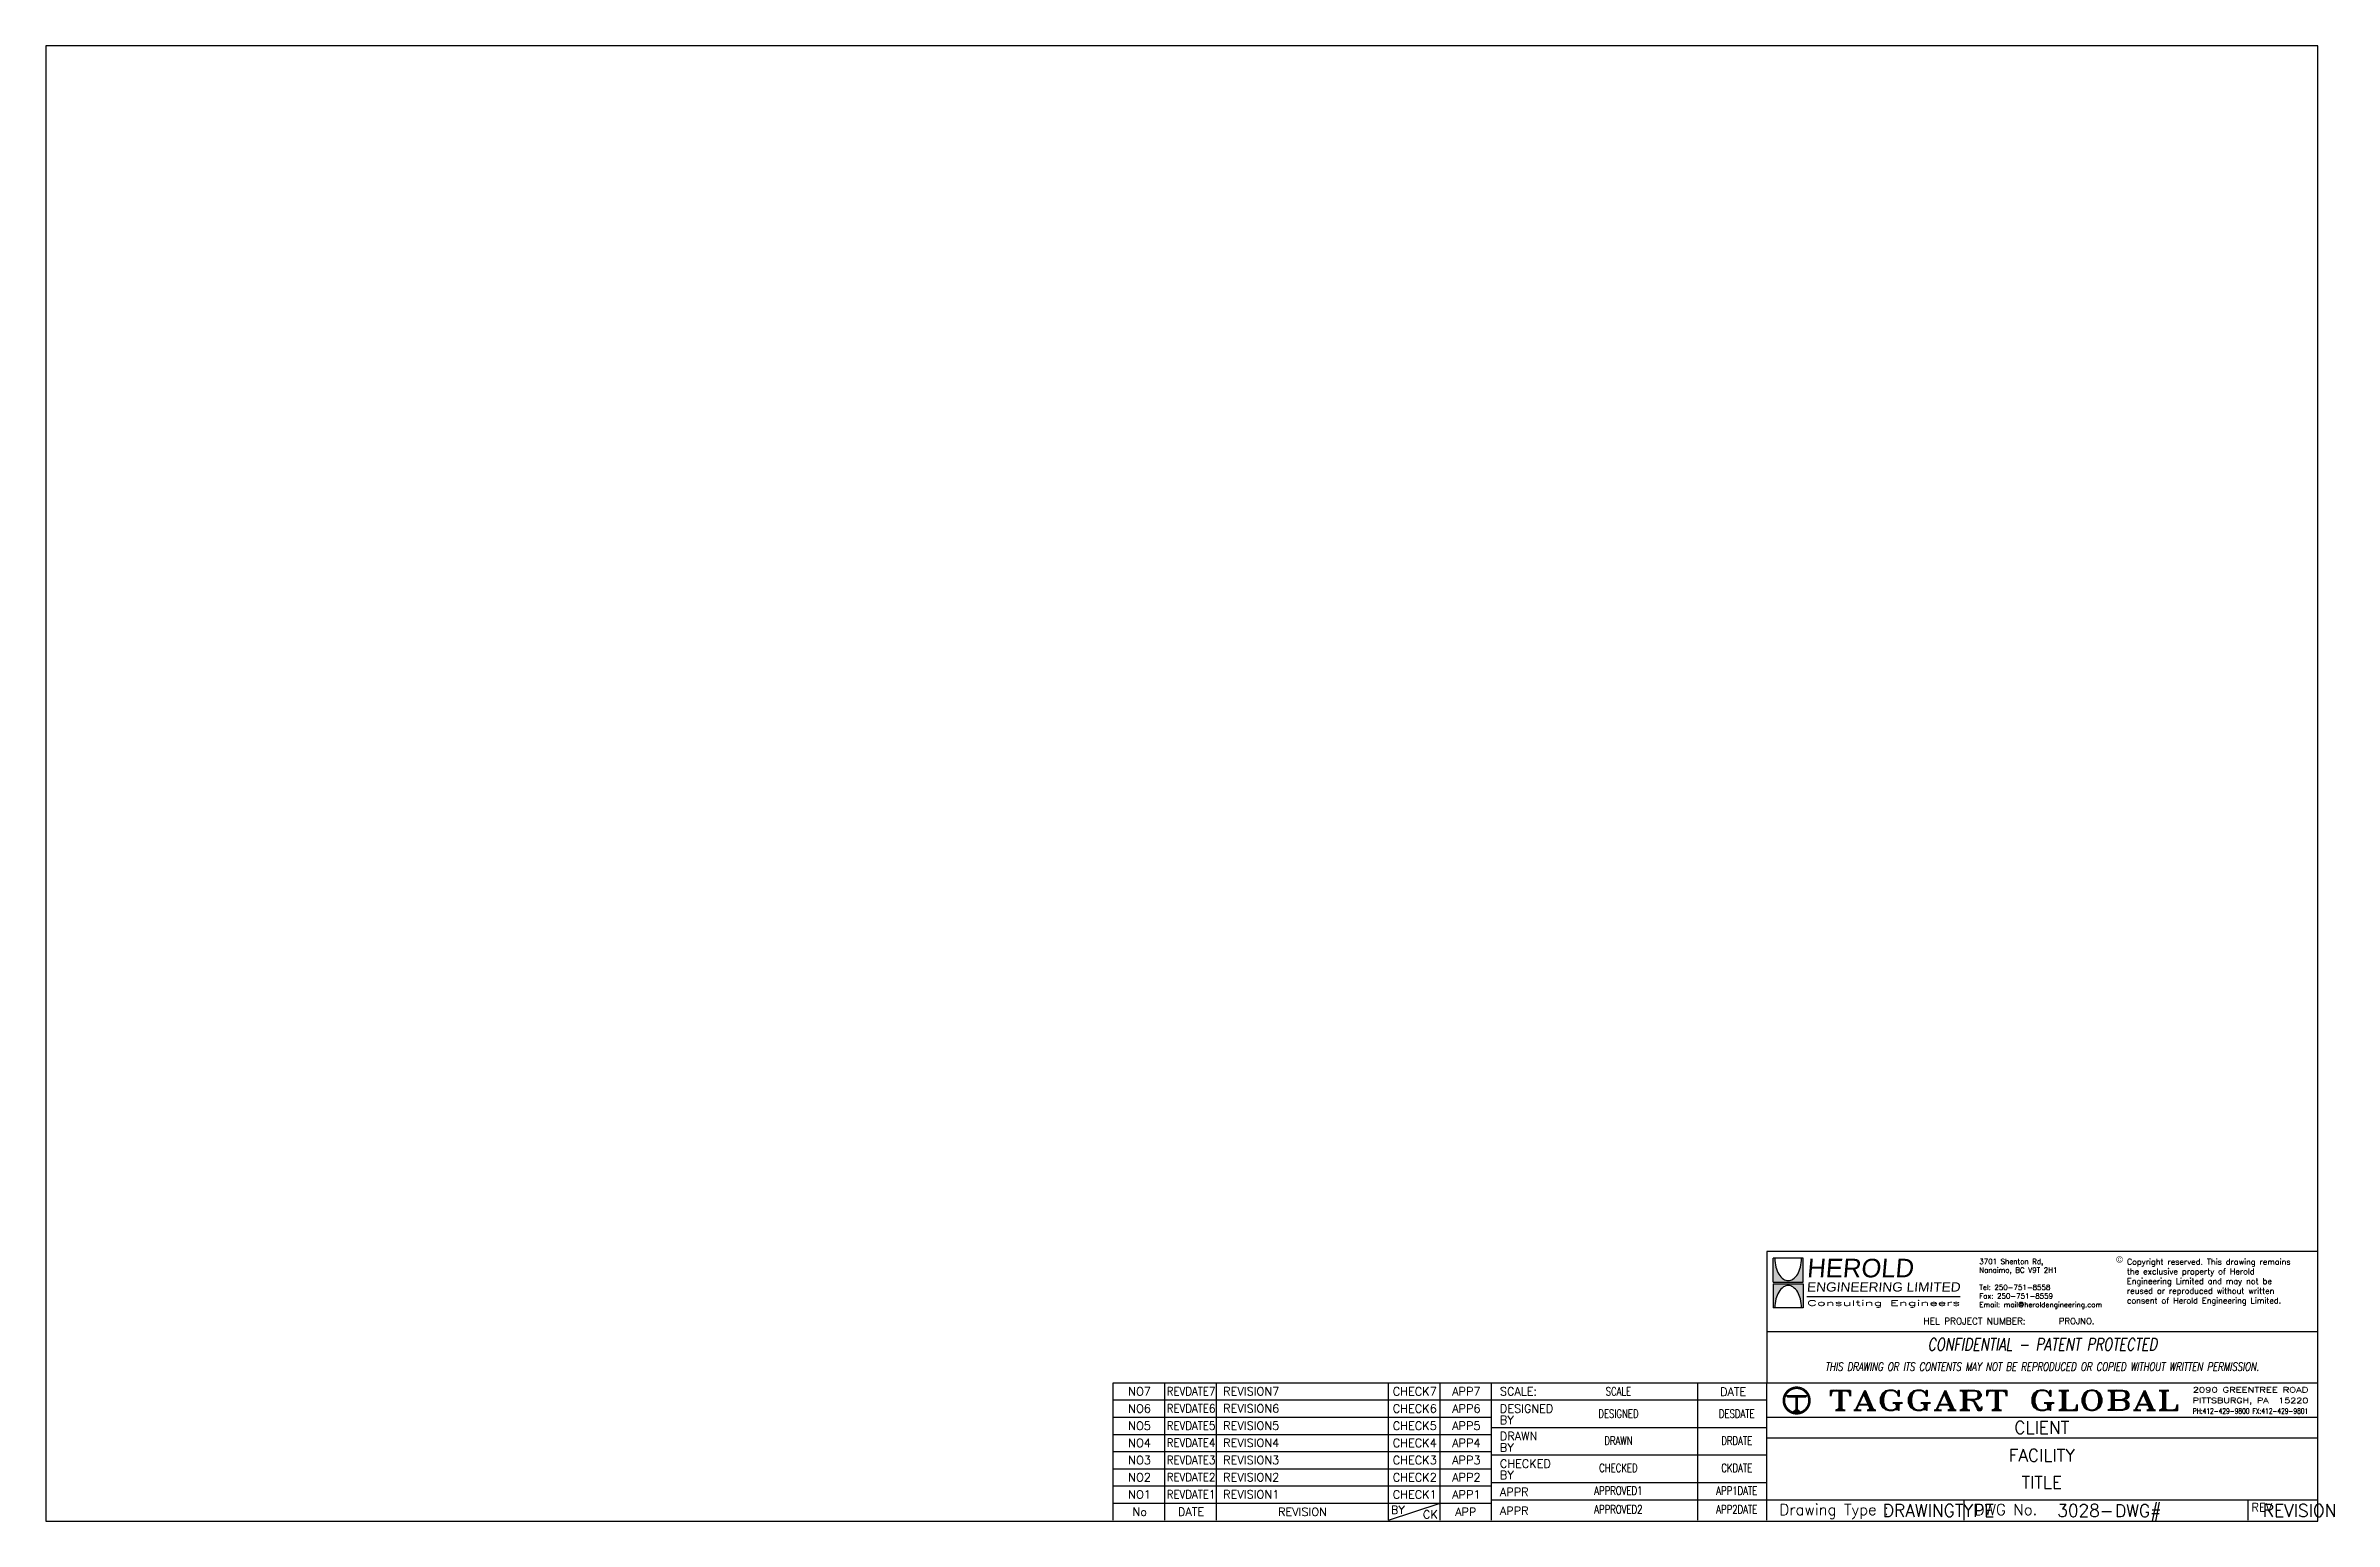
# Model space of a CAD drawing. Extents: x 0.9 to 35.4, y 0.9 to 23.1.
import ezdxf
from ezdxf.enums import TextEntityAlignment as Align

# ---------------------------------------------------------------- set-up
doc = ezdxf.new("R2010")
doc.units = 0
doc.header["$LTSCALE"] = 0.375
doc.header["$MEASUREMENT"] = 0
for name, color, linetype in [('BDR-18', 1, 'Continuous'), ('BDR-25', 4, 'Continuous'), ('BDR-35', 2, 'Continuous'), ('BDR-50', 5, 'Continuous'), ('BDR-70', 7, 'Continuous')]:
    doc.layers.add(name, color=color, linetype=linetype)
doc.styles.add('BOLD', font='romans.shx', dxfattribs={"width": 0.75, "oblique": 10})
doc.styles.add('CAD', font='romans.shx', dxfattribs={"width": 0.75, "oblique": 10})
doc.styles.add('HEL25', font='simplex.shx', dxfattribs={"height": 0.09842519685039375})
doc.styles.add('LOGO', font='ERASBD.TTF')
doc.styles.add('ROMANS', font='ROMANS.shx')
doc.styles.add('ROMANT', font='romant', dxfattribs={"width": 1.5, "height": 24})

# ---------------------------------------------------------------- blocks, each defined once
blk = doc.blocks.new('taggartsymbol')
h = blk.add_hatch(color=140)
edge = h.paths.add_edge_path()
edge.add_line((-4.97048471075388, -0.3171987347076737), (-5.477703898760836, -0.3453535800743595))
edge.add_arc((-0.07479739317625445, -0.04544773898626886), 5.411223726811403, 57.35154911809752, 183.1771275791781, ccw=False)
edge.add_line((2.844465779464372, 4.510783680780577), (2.570408418954003, 4.083049460557206))
edge.add_arc((-0.07479739317625445, -0.04544773898626886), 4.903223726811403, 57.35154911809661, 183.1771275791777)
h = blk.add_hatch(color=150)
edge = h.paths.add_edge_path()
edge.add_arc((-0.07479739317625445, -0.04544773898626886), 5.411223726811403, 183.1771275791779, 229.4992383586558)
edge.add_line((-3.589160778998547, -4.160127825456939), (-3.259236035515471, -3.773845980636835))
edge.add_arc((-0.07479739317625445, -0.04544773898626886), 4.903223726811403, 183.1771275791777, 229.4992383586559, ccw=False)
edge.add_line((-4.97048471075388, -0.3171987347076737), (-5.477703898760836, -0.3453535800743595))
edge = h.paths.add_edge_path()
edge.add_line((4.669643357195014, 1.192245632322965), (5.161192598158578, 1.320477234154055))
edge.add_arc((-0.07479739317625445, -0.04544773898626886), 5.411223726811403, 14.62102296371128, 57.35154911809737)
edge.add_line((2.844465779464372, 4.510783680780577), (2.570408418954003, 4.083049460557206))
edge.add_arc((-0.07479739317625445, -0.04544773898626886), 4.903223726811403, 14.621022963710914, 57.351549118096386, ccw=False)
h = blk.add_hatch(color=5)
edge = h.paths.add_edge_path()
edge.add_arc((-0.07479739317625445, -0.04544773898626886), 4.903223726811403, 68.96269202048379, 202.117324132333)
edge.add_line((-4.617216579128979, -1.891533017150522), (-4.146597844387998, -1.700268784972096))
edge.add_arc((-0.07479739317625445, -0.04544773898626886), 4.395223726811403, 157.6221723450972, 202.117324132333, ccw=False)
edge.add_line((-4.139031901826826, 1.627869166868706), (-4.501874223846642, 2.06229836776096))
edge.add_line((-4.501874223846613, 2.06229836776096), (-3.931661139566273, 2.06229836776096))
edge.add_arc((-0.07479739317625445, -0.04544773898626886), 4.395223726811403, 68.96269202048421, 151.343737934532, ccw=False)
edge.add_line((1.502981435941962, 4.056820606101866), (1.685341127964676, 4.53096082030585))
for color, points in [(150, [(-0.5827973931761505, 1.554298367761021), (-3.539151267186554, 1.554298367761149), (-4.501874223846187, 2.062298367760818), (-3.653294527971866, 1.046298367761111), (-0.5827973931762358, 1.046298367760983), (-0.5827973931761505, -3.379414851142059), (-0.07479739317633971, -3.804301317349569), (-0.07479739317625445, 1.046298367760983)]), (140, [(-4.501874223846613, 2.06229836776096), (-3.53915126718627, 1.55429836776095), (-0.5827973931762358, 1.554298367760964), (-0.07479739317608392, 1.046298367760954), (0.4332026068238122, 1.554298367760964), (3.389556480834216, 1.554298367761135), (4.35227943749419, 2.062298367761088)]), (5, [(0.4332026068240111, 1.554298367761021), (3.389556480834386, 1.554298367761149), (4.352279437494019, 2.062298367760818), (3.503699741619698, 1.046298367761111), (0.4332026068240964, 1.046298367760983), (0.4332026068240111, -3.379414851142059), (-0.0747973931757997, -3.804301317349569), (-0.07479739317591338, 1.046298367760983)])]:
    blk.add_hatch(color=color).paths.add_polyline_path(points)
h = blk.add_hatch(color=5)
edge = h.paths.add_edge_path()
edge.add_line((-3.259236035515471, -3.773845980636835), (-3.589160778998547, -4.160127825456939))
edge.add_arc((-0.07479739317625445, -0.04544773898626886), 5.411223726811403, 229.4992383586558, 374.6210229637107)
edge.add_line((5.161192598158578, 1.320477234154055), (4.669643357195014, 1.192245632322965))
edge.add_arc((-0.07479739317625445, -0.04544773898626886), 4.903223726811403, -130.50076164134413, 14.621022963710516, ccw=False)
h = blk.add_hatch(color=150)
edge = h.paths.add_edge_path()
edge.add_line((4.19689066908839, -1.080180896583855), (4.690612415809255, -1.199775364745477))
edge.add_arc((-0.07479739317625445, -0.04544773898626886), 4.903223726811403, 346.3834897777168, 428.9626920204838)
edge.add_line((1.685341127964676, 4.530960820305836), (1.502981435941962, 4.056820606101837))
edge.add_arc((-0.07479739317625445, -0.04544773898626886), 4.395223726811403, 28.656262065469775, 68.96269202048421, ccw=False)
edge.add_line((3.782066353213679, 2.062298367761088), (4.35227943749419, 2.062298367761088))
edge.add_line((4.35227943749419, 2.062298367761088), (3.989437115474203, 1.627869166868791))
edge.add_arc((-0.07479739317625445, -0.04544773898626886), 4.395223726811403, -13.616510222283182, 22.37782765490317, ccw=False)
h = blk.add_hatch(color=150)
edge = h.paths.add_edge_path()
edge.add_arc((-0.07479739317625445, -0.04544773898626886), 4.903223726811403, 202.117324132333, 246.9949851215067)
edge.add_line((-1.991034569945242, -4.558721273521371), (-1.546921176640296, -4.186805387739355))
edge.add_arc((-0.07479739317625445, -0.04544773898626886), 4.395223726811403, 202.117324132333, 250.43128285031, ccw=False)
edge.add_line((-4.146597844387998, -1.700268784972124), (-4.617216579128979, -1.89153301715055))
h = blk.add_hatch(color=140)
edge = h.paths.add_edge_path()
edge.add_arc((-0.07479739317625445, -0.04544773898626886), 4.903223726811415, 246.9949851215067, 270.0000000000011)
edge.add_line((-0.07479739317608392, -4.948671465797673), (-0.07479739317599865, -3.804301317349541))
edge.add_line((-0.07479739317608392, -3.804301317349555), (-0.5827973931762642, -3.379414851141817))
edge.add_line((-0.5827973931762358, -3.379414851141817), (-1.991034569945214, -4.558721273521371))
h = blk.add_hatch(color=150)
edge = h.paths.add_edge_path()
edge.add_arc((-0.07479739317591338, -0.04544773898626886), 4.903223726811415, 269.9999999999989, 293.00501487849334, ccw=False)
edge.add_line((-0.07479739317608392, -4.948671465797673), (-0.07479739317616918, -3.804301317349541))
edge.add_line((-0.07479739317608392, -3.804301317349555), (0.4332026068240964, -3.379414851141817))
edge.add_line((0.4332026068240964, -3.379414851141817), (1.841439783593074, -4.558721273521371))
h = blk.add_hatch(color=140)
edge = h.paths.add_edge_path()
edge.add_line((4.19689066908839, -1.080180896583855), (4.690612415809255, -1.19977536474552))
edge.add_arc((-0.07479739317625445, -0.04544773898626886), 4.903223726811403, 293.0050148784946, 346.38348977771676, ccw=False)
edge.add_line((1.841439783592818, -4.558721273521328), (1.397326390287873, -4.186805387739312))
edge.add_arc((-0.07479739317625445, -0.04544773898626886), 4.395223726811403, 289.5687171496886, 346.3834897777168)
blk = doc.blocks.new('copyright')
at = {"layer": 'BDR-25', "insert": (0.1141182457343806, -0.04097351770002433), "char_height": 0.05859375, "width": 0.0446428571428612, "attachment_point": 1, "style": 'ROMANS'}
blk.add_mtext('{\\fBankGothic Lt BT|b0|i0|c0|p34;\\H1.125x;©} ', dxfattribs=at)

msp = doc.modelspace()

# ---------------------------------------------------------------- hatches: boundary and pattern name
at = {"layer": 'BDR-18'}
for points in [[(26.99956179635274, 4.603339901996492, -0.07406188891287205), (26.95709830055682, 4.706589245251507, -0.0606570501823487), (26.94065191621416, 4.841659063826683), (26.91577085984011, 4.841659063826683), (26.91577085984011, 4.47974381661902), (27.36779479604184, 4.47974381661902), (27.36779479604184, 4.841659063826683), (27.34291373966778, 4.841659063826683, -0.06065705018247871), (27.32646735532501, 4.70658924525128, -0.07406188891263854), (27.28400385952921, 4.603339901996605, -0.1069057260891834), (27.21252144339496, 4.526768848495749, -0.1528623331141808), (27.14178282794092, 4.504624872993077, -0.1528623331141954), (27.07104421248698, 4.526768848495749, -0.1069057260890975)], [(27.28400385952921, 4.331266674867265, -0.07406188891272433), (27.32646735532501, 4.228017331612477, -0.06065705018243123), (27.34291373966778, 4.092947513037075), (27.36779479604184, 4.092947513037188), (27.36779479604184, 4.454862760244851), (26.91577085984011, 4.454862760244851), (26.91577085984011, 4.092947513037188), (26.94065191621416, 4.092947513037188, -0.06065705018242707), (26.95709830055682, 4.228017331612477, -0.07406188891272389), (26.99956179635274, 4.331266674867265, -0.1069057260891394), (27.07104421248698, 4.407837728368008, -0.1528623331141807), (27.14178282794092, 4.429981703870681, -0.1528623331141854), (27.21252144339496, 4.407837728368008, -0.1069057260891489)]]:
    msp.add_hatch(color=253, dxfattribs=at).paths.add_polyline_path(points)

# ---------------------------------------------------------------- linework, layer by layer
msp.add_lwpolyline([(35.12500000000011, 4.940839694116448), (26.81688931816541, 4.940839694116448), (26.81688931816541, 2.962704000604276)])
at = {"layer": 'BDR-18', "ltscale": 8}
for p, q in [((27.36779479604184, 4.841659063826683), (26.91577085984011, 4.841659063826683)), ((26.91577085984011, 4.47974381661902), (26.91577085984011, 4.841659063826683)), ((27.36779479604184, 4.47974381661902), (27.36779479604184, 4.841659063826683)), ((26.91577085984011, 4.47974381661902), (27.36779479604184, 4.47974381661902)), ((26.91577085984011, 4.454862760244851), (27.36779479604184, 4.454862760244851)), ((26.91577085984011, 4.454862760244851), (26.91577085984011, 4.092947513037075)), ((27.36779479604184, 4.454862760244851), (27.36779479604184, 4.092947513037075)), ((27.36779479604184, 4.092947513037075), (26.91577085984011, 4.092947513037075))]:
    msp.add_line(p, q, dxfattribs=at)
at = {"layer": 'BDR-18'}
for p, q in [((17.74546290803755, 0.889235106860724), (17.74546290803755, 2.962704000604276)), ((18.52301374319143, 0.889235106860724), (18.52301374319143, 2.962704000604276)), ((21.11484986037078, 0.889235106860724), (21.11484986037078, 2.962704000604276)), ((21.89240069552454, 0.889235106860724), (21.89240069552454, 2.962704000604276)), ((25.78015487129358, 0.889235106860724), (25.78015487129358, 2.962704000604276)), ((16.96791207288379, 2.703520388886318), (22.66995153067842, 2.703520388886318)), ((16.96791207288379, 2.44433677716836), (22.66995153067842, 2.44433677716836)), ((22.66995153067842, 2.703520388886318), (26.80265421130457, 2.703520388886318)), ((16.96791207288379, 2.185153165450402), (22.66995153067842, 2.185153165450402)), ((22.66995153067842, 2.288826610137676), (26.80265421130457, 2.288826610137676)), ((16.96791207288379, 1.925969553732557), (22.66995153067842, 1.925969553732557)), ((22.66995153067842, 1.87413283138892), (26.80265421130457, 1.87413283138892)), ((16.96791207288379, 1.666785942014599), (22.66995153067842, 1.666785942014599)), ((16.96791207288379, 1.407602330296641), (22.66995153067842, 1.407602330296641)), ((22.66995153067842, 1.459439052640278), (26.80265421130457, 1.459439052640278)), ((21.11484986037078, 0.889235106860724), (21.89240069552454, 1.148418718578682)), ((22.66995153067842, 1.200255440922319), (26.80265421130457, 1.200255440922319)), ((29.79440753332415, 0.889235106860724), (29.79440753332415, 1.200255440922319)), ((34.07403044626756, 0.889235106860724), (34.07403044626756, 1.200255440922319))]:
    msp.add_line(p, q, dxfattribs=at)
at = {"layer": 'BDR-18', "ltscale": 8}
for centre, radius, start, end in [((27.50352151302525, 4.841659063826569), 0.5628695968110898, 180, 193.8845601834021), ((26.7800441428567, 4.841659063826683), 0.5628695968110831, 346.1154398165979, 0), ((27.32494220365584, 4.797516219292447), 0.3789153621264066, 193.8845601834021, 210.827361983341), ((27.21231862928266, 4.73030617707218), 0.2477617907688037, 210.827361983341, 235.2356452598708), ((27.14178282794092, 4.62868361228152), 0.1240587392884633, 235.2356452598708, 270), ((27.14178282794092, 4.62868361228152), 0.1240587392884577, 270, 304.7643547401291), ((27.07124702659928, 4.73030617707218), 0.2477617907687845, 304.7643547401291, 329.172638016659), ((26.95862345222611, 4.797516219292447), 0.3789153621264068, 329.172638016659, 346.1154398165979), ((27.50352151302536, 4.092947513037188), 0.5628695968111184, 166.1154398165979, 180), ((27.32494220365584, 4.13709035757131), 0.3789153621264333, 149.172638016659, 166.1154398165979), ((27.21231862928266, 4.204300399791578), 0.2477617907688037, 124.7643547401291, 149.172638016659), ((27.14178282794092, 4.305922964582237), 0.1240587392884593, 89.99999999998697, 124.7643547401291), ((27.14178282794092, 4.305922964582237), 0.1240587392884577, 55.23564525987089, 90), ((27.07124702659928, 4.204300399791578), 0.2477617907687845, 30.82736198334099, 55.23564525987089), ((26.95862345222599, 4.13709035757131), 0.3789153621264251, 13.88456018340212, 30.82736198334099), ((26.78004414285658, 4.092947513037075), 0.5628695968111106, 0, 13.88456018340212)]:
    msp.add_arc(centre, radius, start, end, dxfattribs=at)
at = {"layer": 'BDR-25'}
msp.add_line((27.42173208794031, 4.264580928712348), (29.73513665528412, 4.264580928712348), dxfattribs=at)
at = {"layer": 'BDR-50'}
for p, q in [((26.81688931816541, 3.734583271029464), (35.12500000000011, 3.734583271029464)), ((26.81688931816541, 2.962704000604276), (35.12500000000011, 2.962704000604276))]:
    msp.add_line(p, q, dxfattribs=at)
for points in [[(22.66995153067842, 0.889235106860724), (22.66995153067842, 2.962704000604276)], [(26.81688931816541, 0.889235106860724), (26.81688931816541, 2.962704000604276)], [(26.81688931816541, 2.44433677716836), (35.11076489313939, 2.44433677716836)], [(26.81688931816541, 2.133316443106878), (35.11076489313939, 2.133316443106878)], [(16.96791207288379, 1.148418718578682), (22.66995153067842, 1.148418718578682)], [(26.81688931816541, 1.200255440922319), (35.11076489313939, 1.200255440922319)]]:
    msp.add_lwpolyline(points, dxfattribs=at)
at = {"layer": 'BDR-70'}
msp.add_lwpolyline([(0.875, 0.875), (35.12500000000011, 0.875), (35.12500000000011, 23.125), (0.875, 23.125)], close=True, dxfattribs=at)
msp.add_lwpolyline([(16.96791207288379, 0.889235106860724), (16.96791207288379, 2.962704000604276), (26.81688931816541, 2.962704000604276)], dxfattribs=at)

# ---------------------------------------------------------------- block references
for name, p, xscale, yscale, zscale in [('copyright', (31.91574395968371, 4.932721480510395), 1.5, 1.5, 1.5), ('taggartsymbol', (27.27191343012862, 2.697281023027017), 0.03935179986831372, 0.03935179986831372, 0.03935179986828782)]:
    msp.add_blockref(name, p, dxfattribs=dict(xscale=xscale, yscale=yscale, zscale=zscale))

# ---------------------------------------------------------------- texts
at = {"layer": 'BDR-18', "style": 'CAD'}
for s, height, p in [('SCALE:', 0.1244081336246092, (22.79534311402256, 2.772349631493285)), ('DESIGNED', 0.1244081336246092, (22.79534311402256, 2.512261177186701)), ('BY', 0.1244081336246092, (22.79534311402256, 2.339899138858641)), ('DRAWN', 0.1244081336246092, (22.79534311402256, 2.096628084195572)), ('CHECKED', 0.1244081336246092, (22.79534311402256, 1.680994991204557)), ('BY', 0.1244081336246092, (22.79534311402256, 1.924266045867626)), ('BY', 0.1244081336246092, (22.79534311402256, 1.50863295287661)), ('BY', 0.1244081336246092, (21.15264072608034, 0.9852332785312683)), ('CK', 0.1244081336246092, (21.63489799274805, 0.915477111784071)), ('APPR', 0.1244081336246092, (22.79534311402256, 1.254452818777281)), ('APPR', 0.1244081336246092, (22.79534311402256, 0.9702727162285782)), ('Drawing Type :', 0.1658775114994789, (27.00929093128798, 0.9691704741763942)), ('DWG No.', 0.1658775114994789, (29.95321342446925, 0.9691704741763942)), ('REV', 0.1244081336246092, (34.12596427653386, 1.023715871357354))]:
    msp.add_text(s, height=height, dxfattribs=at).set_placement(p)
for s, width, p, p2 in [('2090 GREENTREE ROAD', 1.209818633719154, (33.23978154095812, 2.816974933877532), (34.98111152746822, 2.816974933877532)), ('PH:412-429-9800 FX:412-429-9801', 0.7411854838668396, (33.23978154095812, 2.497123504548085), (34.98111152746822, 2.497123504548085)), ('PITTSBURGH, PA  15220', 1.151917993818238, (33.23978154095812, 2.657049219212809), (34.98111152746822, 2.657049219212809))]:
    msp.add_text(s, height=0.07996285733236086, dxfattribs=dict(at, width=width)).set_placement(p, p2, align=Align.FIT)
for s, p in [('No', (17.36708596312553, 0.9557210541382801)), ('DATE', (18.139356711343, 0.9557210541382801)), ('REVISION', (19.8189318017811, 0.9546090144907566)), ('APP', (22.28083711074498, 0.9543795893930564))]:
    msp.add_text(s, height=0.1244081336246092, dxfattribs=at).set_placement(p, align=Align.CENTER)
at = {"layer": 'BDR-25', "style": 'CAD'}
msp.add_text('DATE', height=0.1244081336246092, dxfattribs=at).set_placement((26.31135889915572, 2.765077676356441), align=Align.CENTER)
at = {"layer": 'BDR-25'}
for s, insert, char_height, width, attachment_point, style in [('3701 Shenton Rd, \\PNanaimo, BC V9T 2H1 \\P\\PTel: 250-751-8558 \\PFax: 250-751-8559 \\PEmail: mail@heroldengineering.com', (30.02183815956289, 4.831590252120918), 0.07812499999999993, 2.525739285676515, 1, 'ROMANS'), ('Copyright reserved. This drawing remains the exclusive property of Herold Engineering Limited and may not be reused or reproduced without written consent of Herold Engineering Limited.', (32.24791741568242, 4.832126796397518), 0.08789062499999992, 2.807623564643549, 1, 'ROMANS'), ('HEL PROJECT NUMBER:', (30.72094465908276, 3.892687715937662), 0.09842519685039375, 1.759675167066174, 6, 'HEL25'), ('CONFIDENTIAL - PATENT PROTECTED', (30.97094465908276, 3.543132846093386), 0.1874129468727207, 7.282131626027503, 5, 'BOLD'), ('\\PTHIS DRAWING OR ITS CONTENTS MAY NOT BE REPRODUCED OR COPIED WITHOUT WRITTEN PERMISSION.', (30.96738283095158, 3.310702109375711), 0.1249419645818138, 7.261497203077047, 5, 'CAD')]:
    msp.add_mtext(s, dxfattribs=dict(at, insert=insert, char_height=char_height, width=width, attachment_point=attachment_point, style=style))
at = {"layer": 'BDR-25', "style": 'HEL25'}
msp.add_attdef('PROJNO.', text='0000-000', height=0.09375, dxfattribs=at).set_placement((31.22094465908276, 3.892687715937662), align=Align.MIDDLE_LEFT)
at = {"layer": 'BDR-25', "style": 'CAD'}
for tag, text, p in [('NO7', '', (17.36290879278738, 2.83329939273267)), ('CHECK7', '', (21.51177282874903, 2.83329939273267)), ('APP7', '', (22.28968483549181, 2.83329939273267)), ('NO6', '', (17.36290879278738, 2.574115781014712)), ('CHECK6', '', (21.51177282874903, 2.574115781014825)), ('APP6', '', (22.28968483549181, 2.574115781014825)), ('NO5', '', (17.36290879278738, 2.314932169296753)), ('NO4', '', (17.36290879278738, 2.055748557578909)), ('CHECK5', '', (21.51177282874903, 2.314932169296753)), ('CHECK4', '', (21.51177282874903, 2.055748557578909)), ('APP5', '', (22.28968483549181, 2.314932169296753)), ('APP4', '', (22.28968483549181, 2.055748557578909)), ('NO3', '', (17.36290879278738, 1.796564945860951)), ('CHECK3', '', (21.51177282874903, 1.796564945861064)), ('APP3', '', (22.28968483549181, 1.796564945861064)), ('NO2', '', (17.36290879278738, 1.537381334142992)), ('CHECK2', '', (21.51177282874903, 1.537381334143106)), ('APP2', '', (22.28968483549181, 1.537381334143106)), ('NO1', 'A', (17.36290879278738, 1.278197722425034)), ('CHECK1', '-', (21.51177282874903, 1.278197722425148)), ('APP1', '', (22.28968483549181, 1.278197722425148))]:
    msp.add_attdef(tag, text=text, height=0.125, dxfattribs=at).set_placement(p, align=Align.MIDDLE_CENTER)
for tag, text, width, p, p2 in [('REVDATE7', '', 0.8264916293317938, (17.7729969140006, 2.772898687817474), (18.50601627572939, 2.772898687817474)), ('REVDATE6', '', 0.826491629331794, (17.7729969140006, 2.513715076099515), (18.50601627572939, 2.513715076099515)), ('REVDATE5', '', 0.8264916293317939, (17.7729969140006, 2.254531464381557), (18.50601627572939, 2.254531464381557)), ('REVDATE4', '', 0.8209816851362485, (17.7729969140006, 1.995347852663713), (18.50601627572939, 1.995347852663713)), ('REVDATE3', '', 0.8264916293317941, (17.7729969140006, 1.736164240945754), (18.50601627572939, 1.736164240945754)), ('REVDATE2', '', 0.8264916293317941, (17.7729969140006, 1.476980629227796), (18.50601627572939, 1.476980629227796)), ('REVDATE1', '0-0-96', 0.9546298664374984, (17.7729969140006, 1.217797017509838), (18.50601627572939, 1.217797017509838))]:
    msp.add_attdef(tag, text=text, height=0.125, dxfattribs=dict(at, width=width)).set_placement(p, p2, align=Align.FIT)
for tag, p in [('REVISION7', (18.6235655748925, 2.772597819577527)), ('REVISION6', (18.6235655748925, 2.513414207859569)), ('REVISION5', (18.6235655748925, 2.25423059614161)), ('REVISION4', (18.6235655748925, 1.995046984423766)), ('REVISION3', (18.6235655748925, 1.735863372705808)), ('REVISION2', (18.6235655748925, 1.476679760987849)), ('REVISION1', (18.6235655748925, 1.217496149269891))]:
    msp.add_attdef(tag, p, '', height=0.125, dxfattribs=at)
at = {"layer": 'BDR-25', "style": 'CAD', "width": 0.75}
for tag, text, p in [('SCALE', 'NONE', (24.58110447234094, 2.83402173591071)), ('DESIGNED', '-', (24.58252054394904, 2.496926532988823)), ('DESDATE', '00-00-96', (26.36571043591016, 2.496926532988823)), ('DRAWN', '-', (24.58252054394904, 2.090048610624876)), ('DRDATE', '00-00-96', (26.36571043591016, 2.090048610624876)), ('CHECKED', '-', (24.58110447234094, 1.679225517068517)), ('CKDATE', '00-00-96', (26.36571043591016, 1.679176368564754)), ('APPROVED1', '-', (24.58110447234094, 1.336815010318901)), ('APP1DATE', '00-00-96', (26.36571043591016, 1.335901794726169)), ('APPROVED2', '-', (24.58110447234094, 1.054829887113215)), ('APP2DATE', '00-00-96', (26.36571043591016, 1.054982484228844))]:
    msp.add_attdef(tag, text=text, height=0.125, dxfattribs=at).set_placement(p, align=Align.MIDDLE)
at = {"layer": 'BDR-35', "ltscale": 8, "style": 'LOGO', "oblique": 5, "width": 0.8687725919803284}
msp.add_text('HEROLD', height=0.2801988586608751, rotation=0.0180373296855093, dxfattribs=at).set_placement((27.41996410343711, 4.552430083345371), (29.02837937250035, 4.552936429845658), align=Align.FIT)
at = {"layer": 'BDR-35', "ltscale": 8, "style": 'LOGO', "oblique": 5, "width": 0.9261336938359888}
msp.add_text('ENGINEERING LIMITED', height=0.1400994293304376, dxfattribs=at).set_placement((27.41996410343711, 4.338202596450174), (29.73513665528412, 4.338202596450174), align=Align.FIT)
at = {"layer": 'BDR-35', "ltscale": 8, "style": 'ROMANS', "width": 1.834551657986681}
msp.add_text('Consulting Engineers', height=0.08033530758569862, dxfattribs=at).set_placement((27.42619473157345, 4.124993702157781), (29.73513665528412, 4.124993702157781), align=Align.FIT)
at = {"layer": 'BDR-35', "style": 'BOLD'}
msp.add_text('3028-', height=0.1874129468727207, dxfattribs=at).set_placement((31.62230042838428, 1.03762772046116), align=Align.MIDDLE)
at = {"layer": 'BDR-35'}
for tag, text, style, p in [('TITLE', 'TITLE', 'CAD', (30.9638271056524, 1.460860295098769)), ('DRAWINGTYPE', 'XXX', 'BOLD', (29.40772027961555, 1.037703260875446)), ('REVISION', '-', 'BOLD', (34.85005950382163, 1.037703260875446))]:
    msp.add_attdef(tag, text=text, height=0.1875, dxfattribs=dict(at, style=style)).set_placement(p, align=Align.MIDDLE)
at = {"layer": 'BDR-35', "style": 'BOLD'}
msp.add_attdef('DWG#', text='XXX', height=0.1875, dxfattribs=at).set_placement((32.0674021853122, 1.03306458510954), align=Align.MIDDLE_LEFT)
at = {"layer": 'BDR-50', "style": 'CAD'}
msp.add_attdef('FACILITY', text='-', height=0.1875, dxfattribs=at).set_placement((30.96382710565229, 1.870540261586257), align=Align.MIDDLE)
at = {"layer": 'BDR-70', "style": 'ROMANT', "width": 1.272399547438626}
msp.add_text('TAGGART GLOBAL', height=0.2998607149963532, dxfattribs=at).set_placement((27.74136997119695, 2.548510112434997, -0.01040316773894015), (33.02846081282985, 2.548510112434997, -0.01040316773894015), align=Align.FIT)
at = {"layer": 'BDR-70', "style": 'CAD'}
msp.add_attdef('CLIENT', text='-', height=0.1875, dxfattribs=at).set_placement((30.96382710565229, 2.288826610137676), align=Align.MIDDLE)

doc.saveas('drawing.dxf')
